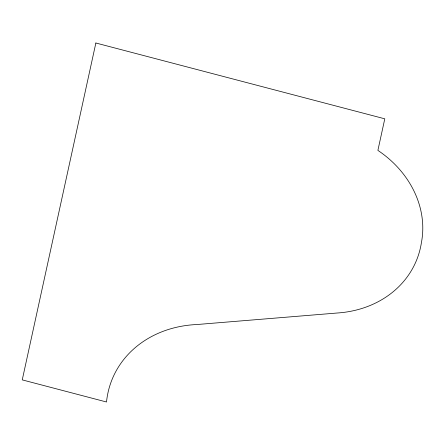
<?xml version="1.0" encoding="UTF-8"?>
<svg xmlns="http://www.w3.org/2000/svg" width="445" height="445" viewBox="0 0 445 445"><rect width="100%" height="100%" fill="white"/><g stroke="black" fill="none" stroke-linecap="round" stroke-linejoin="round"><path stroke-width="0.67" d="M95.864 43.004L22.25 379.885L106.516 401.996A108.641 93.511 21.6 0 1 196.84 324.533L337.427 312.996A104.836 90.24 21.6 0 0 421.443 242.447A100.019 86.091 21.6 0 0 377.888 150.393L384.791 118.815L95.864 43.004"/></g></svg>
